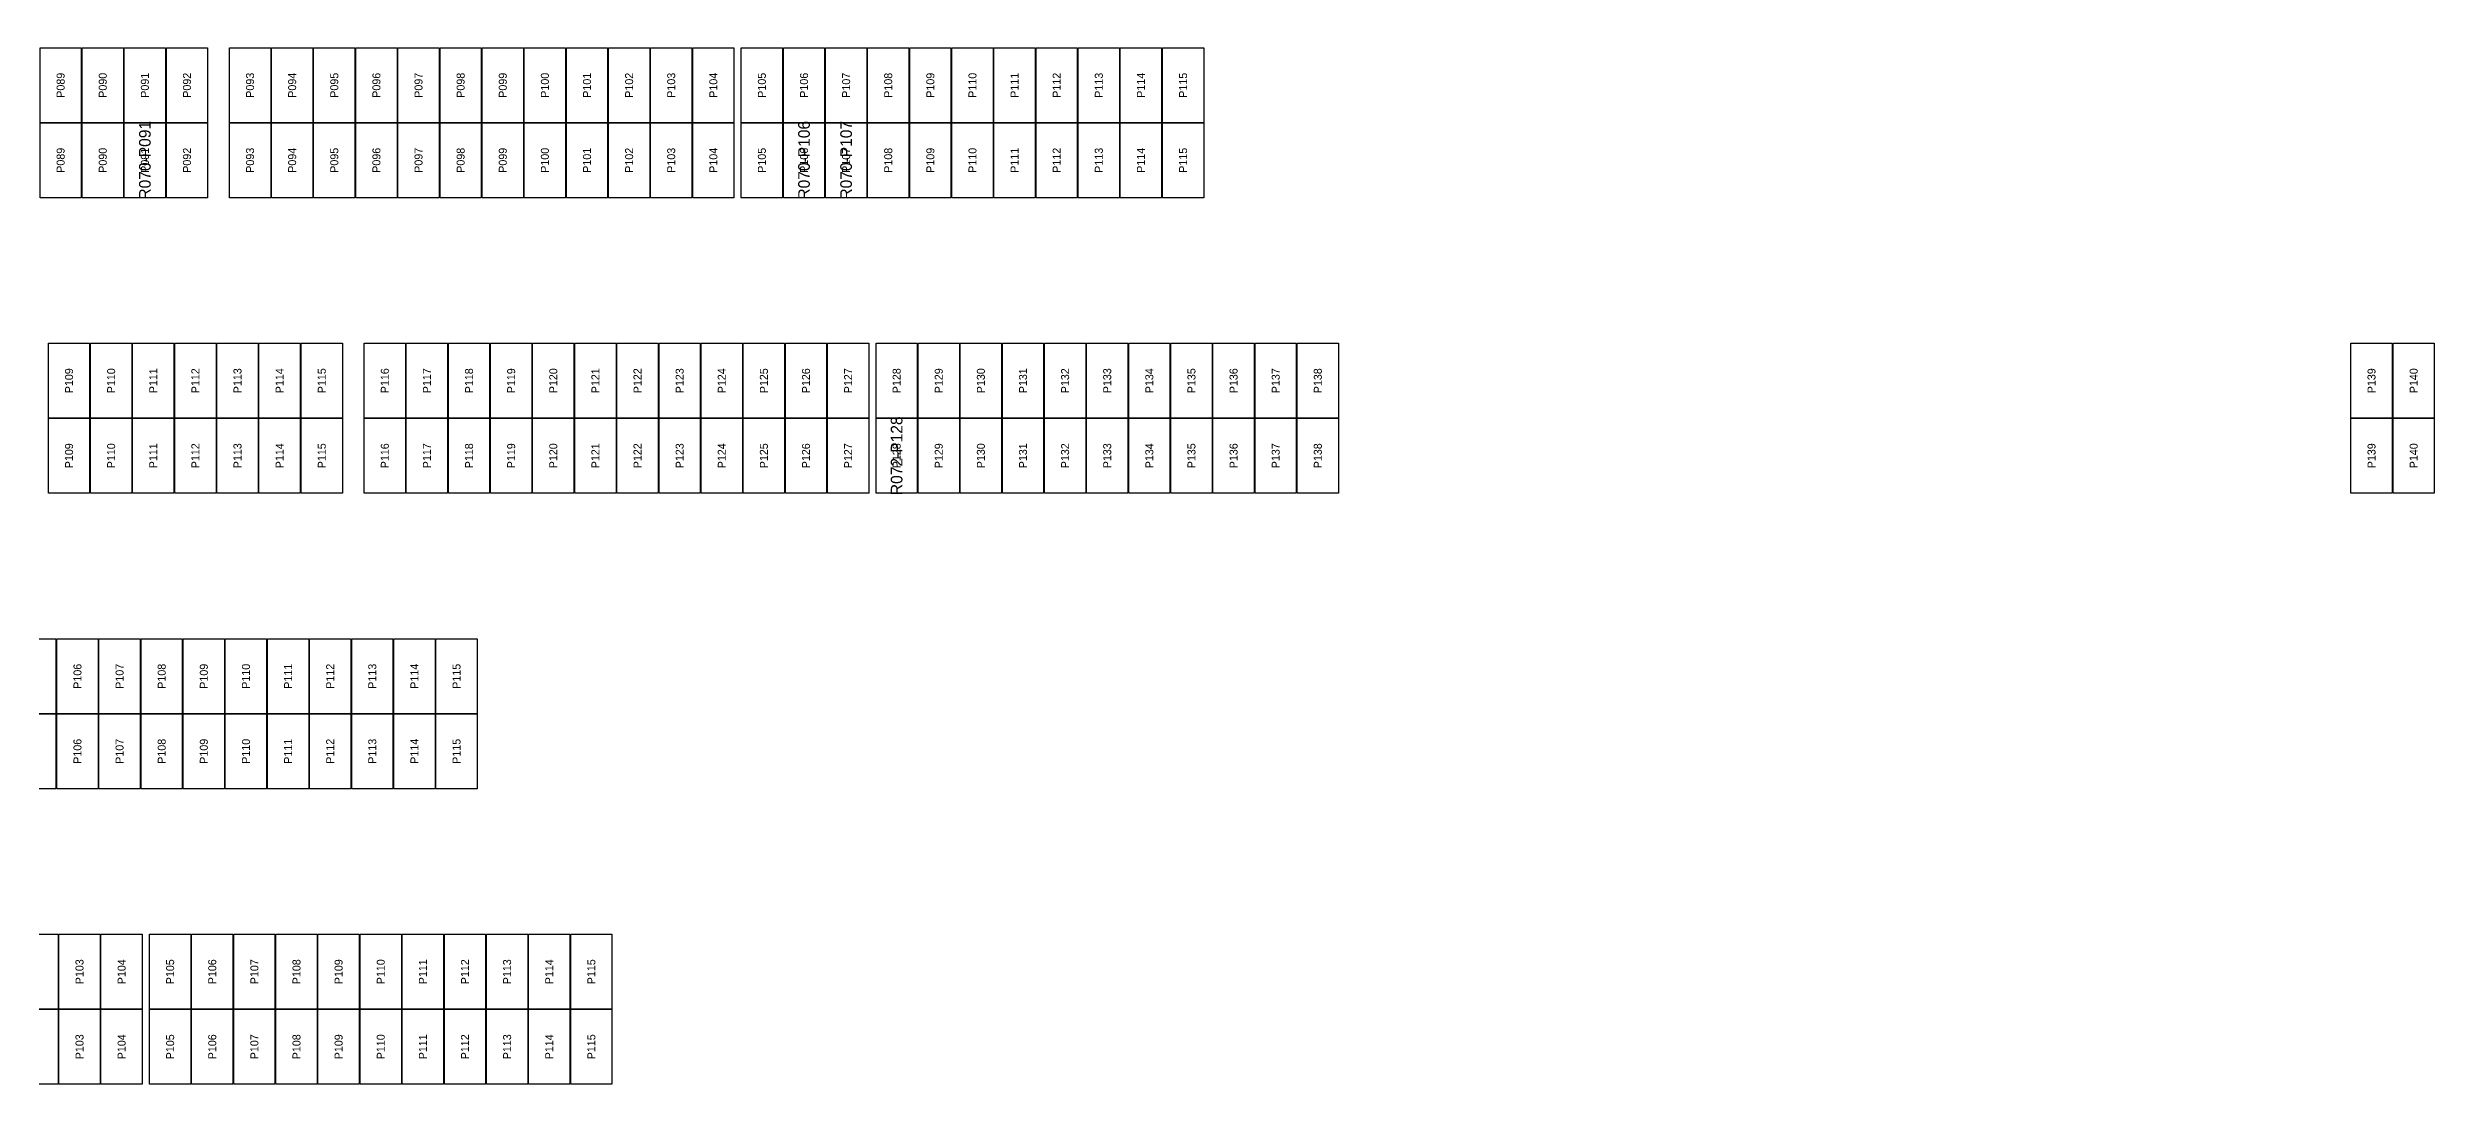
# Model space of a CAD drawing. Extents: x 296295 to 296770, y 651564 to 652121.
# Drawn here: x 296634.1 to 296699.7, y 651816 to 651844.5 of the extents above; entities that cross this region are included whole.
import ezdxf
from ezdxf.enums import TextEntityAlignment as Align

# ---------------------------------------------------------------- set-up
doc = ezdxf.new("R2010")
doc.units = 0

msp = doc.modelspace()

# ---------------------------------------------------------------- linework, layer by layer
at = {"layer": 'DEFECTIVE_PANELS'}
for points in [[(296636.196, 651842.464), (296637.33, 651842.464), (296637.33, 651840.401), (296636.196, 651840.401)], [(296654.318, 651842.464), (296655.452, 651842.464), (296655.452, 651840.401), (296654.318, 651840.401)], [(296655.476, 651842.464), (296656.61, 651842.464), (296656.61, 651840.401), (296655.476, 651840.401)], [(296656.865, 651834.338), (296657.999, 651834.338), (296657.999, 651832.275), (296656.865, 651832.275)]]:
    msp.add_lwpolyline(points, close=True, dxfattribs=at)
at = {"layer": 'PANELS_MASTER'}
for points in [[(296633.88, 651844.527), (296635.014, 651844.527), (296635.014, 651842.464), (296633.88, 651842.464)], [(296635.038, 651844.527), (296636.172, 651844.527), (296636.172, 651842.464), (296635.038, 651842.464)], [(296636.196, 651844.527), (296637.33, 651844.527), (296637.33, 651842.464), (296636.196, 651842.464)], [(296637.354, 651844.527), (296638.488, 651844.527), (296638.488, 651842.464), (296637.354, 651842.464)], [(296639.088, 651844.527), (296640.222, 651844.527), (296640.222, 651842.464), (296639.088, 651842.464)], [(296640.246, 651844.527), (296641.38, 651844.527), (296641.38, 651842.464), (296640.246, 651842.464)], [(296641.404, 651844.527), (296642.538, 651844.527), (296642.538, 651842.464), (296641.404, 651842.464)], [(296642.562, 651844.527), (296643.696, 651844.527), (296643.696, 651842.464), (296642.562, 651842.464)], [(296643.72, 651844.527), (296644.854, 651844.527), (296644.854, 651842.464), (296643.72, 651842.464)], [(296644.878, 651844.527), (296646.012, 651844.527), (296646.012, 651842.464), (296644.878, 651842.464)], [(296646.036, 651844.527), (296647.17, 651844.527), (296647.17, 651842.464), (296646.036, 651842.464)], [(296647.194, 651844.527), (296648.328, 651844.527), (296648.328, 651842.464), (296647.194, 651842.464)], [(296648.352, 651844.527), (296649.486, 651844.527), (296649.486, 651842.464), (296648.352, 651842.464)], [(296649.51, 651844.527), (296650.644, 651844.527), (296650.644, 651842.464), (296649.51, 651842.464)], [(296650.668, 651844.527), (296651.802, 651844.527), (296651.802, 651842.464), (296650.668, 651842.464)], [(296651.826, 651844.527), (296652.96, 651844.527), (296652.96, 651842.464), (296651.826, 651842.464)], [(296653.16, 651844.527), (296654.294, 651844.527), (296654.294, 651842.464), (296653.16, 651842.464)], [(296654.318, 651844.527), (296655.452, 651844.527), (296655.452, 651842.464), (296654.318, 651842.464)], [(296655.476, 651844.527), (296656.61, 651844.527), (296656.61, 651842.464), (296655.476, 651842.464)], [(296656.634, 651844.527), (296657.768, 651844.527), (296657.768, 651842.464), (296656.634, 651842.464)], [(296657.792, 651844.527), (296658.926, 651844.527), (296658.926, 651842.464), (296657.792, 651842.464)], [(296658.95, 651844.527), (296660.084, 651844.527), (296660.084, 651842.464), (296658.95, 651842.464)], [(296660.108, 651844.527), (296661.242, 651844.527), (296661.242, 651842.464), (296660.108, 651842.464)], [(296661.266, 651844.527), (296662.4, 651844.527), (296662.4, 651842.464), (296661.266, 651842.464)], [(296662.424, 651844.527), (296663.558, 651844.527), (296663.558, 651842.464), (296662.424, 651842.464)], [(296663.582, 651844.527), (296664.716, 651844.527), (296664.716, 651842.464), (296663.582, 651842.464)], [(296664.74, 651844.527), (296665.874, 651844.527), (296665.874, 651842.464), (296664.74, 651842.464)], [(296633.88, 651842.464), (296635.014, 651842.464), (296635.014, 651840.401), (296633.88, 651840.401)], [(296635.038, 651842.464), (296636.172, 651842.464), (296636.172, 651840.401), (296635.038, 651840.401)], [(296637.354, 651842.464), (296638.488, 651842.464), (296638.488, 651840.401), (296637.354, 651840.401)], [(296639.088, 651842.464), (296640.222, 651842.464), (296640.222, 651840.401), (296639.088, 651840.401)], [(296640.246, 651842.464), (296641.38, 651842.464), (296641.38, 651840.401), (296640.246, 651840.401)], [(296641.404, 651842.464), (296642.538, 651842.464), (296642.538, 651840.401), (296641.404, 651840.401)], [(296642.562, 651842.464), (296643.696, 651842.464), (296643.696, 651840.401), (296642.562, 651840.401)], [(296643.72, 651842.464), (296644.854, 651842.464), (296644.854, 651840.401), (296643.72, 651840.401)], [(296644.878, 651842.464), (296646.012, 651842.464), (296646.012, 651840.401), (296644.878, 651840.401)], [(296646.036, 651842.464), (296647.17, 651842.464), (296647.17, 651840.401), (296646.036, 651840.401)], [(296647.194, 651842.464), (296648.328, 651842.464), (296648.328, 651840.401), (296647.194, 651840.401)], [(296648.352, 651842.464), (296649.486, 651842.464), (296649.486, 651840.401), (296648.352, 651840.401)], [(296649.51, 651842.464), (296650.644, 651842.464), (296650.644, 651840.401), (296649.51, 651840.401)], [(296650.668, 651842.464), (296651.802, 651842.464), (296651.802, 651840.401), (296650.668, 651840.401)], [(296651.826, 651842.464), (296652.96, 651842.464), (296652.96, 651840.401), (296651.826, 651840.401)], [(296653.16, 651842.464), (296654.294, 651842.464), (296654.294, 651840.401), (296653.16, 651840.401)], [(296656.634, 651842.464), (296657.768, 651842.464), (296657.768, 651840.401), (296656.634, 651840.401)], [(296657.792, 651842.464), (296658.926, 651842.464), (296658.926, 651840.401), (296657.792, 651840.401)], [(296658.95, 651842.464), (296660.084, 651842.464), (296660.084, 651840.401), (296658.95, 651840.401)], [(296660.108, 651842.464), (296661.242, 651842.464), (296661.242, 651840.401), (296660.108, 651840.401)], [(296661.266, 651842.464), (296662.4, 651842.464), (296662.4, 651840.401), (296661.266, 651840.401)], [(296662.424, 651842.464), (296663.558, 651842.464), (296663.558, 651840.401), (296662.424, 651840.401)], [(296663.582, 651842.464), (296664.716, 651842.464), (296664.716, 651840.401), (296663.582, 651840.401)], [(296664.74, 651842.464), (296665.874, 651842.464), (296665.874, 651840.401), (296664.74, 651840.401)], [(296634.111, 651836.401), (296635.245, 651836.401), (296635.245, 651834.338), (296634.111, 651834.338)], [(296635.269, 651836.401), (296636.403, 651836.401), (296636.403, 651834.338), (296635.269, 651834.338)], [(296636.427, 651836.401), (296637.561, 651836.401), (296637.561, 651834.338), (296636.427, 651834.338)], [(296637.585, 651836.401), (296638.719, 651836.401), (296638.719, 651834.338), (296637.585, 651834.338)], [(296638.743, 651836.401), (296639.877, 651836.401), (296639.877, 651834.338), (296638.743, 651834.338)], [(296639.901, 651836.401), (296641.035, 651836.401), (296641.035, 651834.338), (296639.901, 651834.338)], [(296641.059, 651836.401), (296642.193, 651836.401), (296642.193, 651834.338), (296641.059, 651834.338)], [(296642.793, 651836.401), (296643.927, 651836.401), (296643.927, 651834.338), (296642.793, 651834.338)], [(296643.951, 651836.401), (296645.085, 651836.401), (296645.085, 651834.338), (296643.951, 651834.338)], [(296645.109, 651836.401), (296646.243, 651836.401), (296646.243, 651834.338), (296645.109, 651834.338)], [(296646.267, 651836.401), (296647.401, 651836.401), (296647.401, 651834.338), (296646.267, 651834.338)], [(296647.425, 651836.401), (296648.559, 651836.401), (296648.559, 651834.338), (296647.425, 651834.338)], [(296648.583, 651836.401), (296649.717, 651836.401), (296649.717, 651834.338), (296648.583, 651834.338)], [(296649.741, 651836.401), (296650.875, 651836.401), (296650.875, 651834.338), (296649.741, 651834.338)], [(296650.899, 651836.401), (296652.033, 651836.401), (296652.033, 651834.338), (296650.899, 651834.338)], [(296652.057, 651836.401), (296653.191, 651836.401), (296653.191, 651834.338), (296652.057, 651834.338)], [(296653.215, 651836.401), (296654.349, 651836.401), (296654.349, 651834.338), (296653.215, 651834.338)], [(296654.373, 651836.401), (296655.507, 651836.401), (296655.507, 651834.338), (296654.373, 651834.338)], [(296655.531, 651836.401), (296656.665, 651836.401), (296656.665, 651834.338), (296655.531, 651834.338)], [(296656.865, 651836.401), (296657.999, 651836.401), (296657.999, 651834.338), (296656.865, 651834.338)], [(296658.023, 651836.401), (296659.157, 651836.401), (296659.157, 651834.338), (296658.023, 651834.338)], [(296659.181, 651836.401), (296660.315, 651836.401), (296660.315, 651834.338), (296659.181, 651834.338)], [(296660.339, 651836.401), (296661.473, 651836.401), (296661.473, 651834.338), (296660.339, 651834.338)], [(296661.497, 651836.401), (296662.631, 651836.401), (296662.631, 651834.338), (296661.497, 651834.338)], [(296662.655, 651836.401), (296663.789, 651836.401), (296663.789, 651834.338), (296662.655, 651834.338)], [(296663.813, 651836.401), (296664.947, 651836.401), (296664.947, 651834.338), (296663.813, 651834.338)], [(296664.971, 651836.401), (296666.105, 651836.401), (296666.105, 651834.338), (296664.971, 651834.338)], [(296666.129, 651836.401), (296667.263, 651836.401), (296667.263, 651834.338), (296666.129, 651834.338)], [(296667.287, 651836.401), (296668.421, 651836.401), (296668.421, 651834.338), (296667.287, 651834.338)], [(296668.445, 651836.401), (296669.579, 651836.401), (296669.579, 651834.338), (296668.445, 651834.338)], [(296697.416, 651836.401), (296698.55, 651836.401), (296698.55, 651834.338), (296697.416, 651834.338)], [(296698.574, 651836.401), (296699.708, 651836.401), (296699.708, 651834.338), (296698.574, 651834.338)], [(296634.111, 651834.338), (296635.245, 651834.338), (296635.245, 651832.275), (296634.111, 651832.275)], [(296635.269, 651834.338), (296636.403, 651834.338), (296636.403, 651832.275), (296635.269, 651832.275)], [(296636.427, 651834.338), (296637.561, 651834.338), (296637.561, 651832.275), (296636.427, 651832.275)], [(296637.585, 651834.338), (296638.719, 651834.338), (296638.719, 651832.275), (296637.585, 651832.275)], [(296638.743, 651834.338), (296639.877, 651834.338), (296639.877, 651832.275), (296638.743, 651832.275)], [(296639.901, 651834.338), (296641.035, 651834.338), (296641.035, 651832.275), (296639.901, 651832.275)], [(296641.059, 651834.338), (296642.193, 651834.338), (296642.193, 651832.275), (296641.059, 651832.275)], [(296642.793, 651834.338), (296643.927, 651834.338), (296643.927, 651832.275), (296642.793, 651832.275)], [(296643.951, 651834.338), (296645.085, 651834.338), (296645.085, 651832.275), (296643.951, 651832.275)], [(296645.109, 651834.338), (296646.243, 651834.338), (296646.243, 651832.275), (296645.109, 651832.275)], [(296646.267, 651834.338), (296647.401, 651834.338), (296647.401, 651832.275), (296646.267, 651832.275)], [(296647.425, 651834.338), (296648.559, 651834.338), (296648.559, 651832.275), (296647.425, 651832.275)], [(296648.583, 651834.338), (296649.717, 651834.338), (296649.717, 651832.275), (296648.583, 651832.275)], [(296649.741, 651834.338), (296650.875, 651834.338), (296650.875, 651832.275), (296649.741, 651832.275)], [(296650.899, 651834.338), (296652.033, 651834.338), (296652.033, 651832.275), (296650.899, 651832.275)], [(296652.057, 651834.338), (296653.191, 651834.338), (296653.191, 651832.275), (296652.057, 651832.275)], [(296653.215, 651834.338), (296654.349, 651834.338), (296654.349, 651832.275), (296653.215, 651832.275)], [(296654.373, 651834.338), (296655.507, 651834.338), (296655.507, 651832.275), (296654.373, 651832.275)], [(296655.531, 651834.338), (296656.665, 651834.338), (296656.665, 651832.275), (296655.531, 651832.275)], [(296658.023, 651834.338), (296659.157, 651834.338), (296659.157, 651832.275), (296658.023, 651832.275)], [(296659.181, 651834.338), (296660.315, 651834.338), (296660.315, 651832.275), (296659.181, 651832.275)], [(296660.339, 651834.338), (296661.473, 651834.338), (296661.473, 651832.275), (296660.339, 651832.275)], [(296661.497, 651834.338), (296662.631, 651834.338), (296662.631, 651832.275), (296661.497, 651832.275)], [(296662.655, 651834.338), (296663.789, 651834.338), (296663.789, 651832.275), (296662.655, 651832.275)], [(296663.813, 651834.338), (296664.947, 651834.338), (296664.947, 651832.275), (296663.813, 651832.275)], [(296664.971, 651834.338), (296666.105, 651834.338), (296666.105, 651832.275), (296664.971, 651832.275)], [(296666.129, 651834.338), (296667.263, 651834.338), (296667.263, 651832.275), (296666.129, 651832.275)], [(296667.287, 651834.338), (296668.421, 651834.338), (296668.421, 651832.275), (296667.287, 651832.275)], [(296668.445, 651834.338), (296669.579, 651834.338), (296669.579, 651832.275), (296668.445, 651832.275)], [(296697.416, 651834.338), (296698.55, 651834.338), (296698.55, 651832.275), (296697.416, 651832.275)], [(296698.574, 651834.338), (296699.708, 651834.338), (296699.708, 651832.275), (296698.574, 651832.275)], [(296633.185, 651828.275), (296634.319, 651828.275), (296634.319, 651826.212), (296633.185, 651826.212)], [(296634.343, 651828.275), (296635.477, 651828.275), (296635.477, 651826.212), (296634.343, 651826.212)], [(296635.501, 651828.275), (296636.635, 651828.275), (296636.635, 651826.212), (296635.501, 651826.212)], [(296636.659, 651828.275), (296637.793, 651828.275), (296637.793, 651826.212), (296636.659, 651826.212)], [(296637.817, 651828.275), (296638.951, 651828.275), (296638.951, 651826.212), (296637.817, 651826.212)], [(296638.975, 651828.275), (296640.109, 651828.275), (296640.109, 651826.212), (296638.975, 651826.212)], [(296640.133, 651828.275), (296641.267, 651828.275), (296641.267, 651826.212), (296640.133, 651826.212)], [(296641.291, 651828.275), (296642.425, 651828.275), (296642.425, 651826.212), (296641.291, 651826.212)], [(296642.449, 651828.275), (296643.583, 651828.275), (296643.583, 651826.212), (296642.449, 651826.212)], [(296643.607, 651828.275), (296644.741, 651828.275), (296644.741, 651826.212), (296643.607, 651826.212)], [(296644.765, 651828.275), (296645.899, 651828.275), (296645.899, 651826.212), (296644.765, 651826.212)], [(296633.185, 651826.212), (296634.319, 651826.212), (296634.319, 651824.149), (296633.185, 651824.149)], [(296634.343, 651826.212), (296635.477, 651826.212), (296635.477, 651824.149), (296634.343, 651824.149)], [(296635.501, 651826.212), (296636.635, 651826.212), (296636.635, 651824.149), (296635.501, 651824.149)], [(296636.659, 651826.212), (296637.793, 651826.212), (296637.793, 651824.149), (296636.659, 651824.149)], [(296637.817, 651826.212), (296638.951, 651826.212), (296638.951, 651824.149), (296637.817, 651824.149)], [(296638.975, 651826.212), (296640.109, 651826.212), (296640.109, 651824.149), (296638.975, 651824.149)], [(296640.133, 651826.212), (296641.267, 651826.212), (296641.267, 651824.149), (296640.133, 651824.149)], [(296641.291, 651826.212), (296642.425, 651826.212), (296642.425, 651824.149), (296641.291, 651824.149)], [(296642.449, 651826.212), (296643.583, 651826.212), (296643.583, 651824.149), (296642.449, 651824.149)], [(296643.607, 651826.212), (296644.741, 651826.212), (296644.741, 651824.149), (296643.607, 651824.149)], [(296644.765, 651826.212), (296645.899, 651826.212), (296645.899, 651824.149), (296644.765, 651824.149)], [(296633.241, 651820.149), (296634.375, 651820.149), (296634.375, 651818.086), (296633.241, 651818.086)], [(296634.399, 651820.149), (296635.533, 651820.149), (296635.533, 651818.086), (296634.399, 651818.086)], [(296635.557, 651820.149), (296636.691, 651820.149), (296636.691, 651818.086), (296635.557, 651818.086)], [(296636.891, 651820.149), (296638.025, 651820.149), (296638.025, 651818.086), (296636.891, 651818.086)], [(296638.049, 651820.149), (296639.183, 651820.149), (296639.183, 651818.086), (296638.049, 651818.086)], [(296639.207, 651820.149), (296640.341, 651820.149), (296640.341, 651818.086), (296639.207, 651818.086)], [(296640.365, 651820.149), (296641.499, 651820.149), (296641.499, 651818.086), (296640.365, 651818.086)], [(296641.523, 651820.149), (296642.657, 651820.149), (296642.657, 651818.086), (296641.523, 651818.086)], [(296642.681, 651820.149), (296643.815, 651820.149), (296643.815, 651818.086), (296642.681, 651818.086)], [(296643.839, 651820.149), (296644.973, 651820.149), (296644.973, 651818.086), (296643.839, 651818.086)], [(296644.997, 651820.149), (296646.131, 651820.149), (296646.131, 651818.086), (296644.997, 651818.086)], [(296646.155, 651820.149), (296647.289, 651820.149), (296647.289, 651818.086), (296646.155, 651818.086)], [(296647.313, 651820.149), (296648.447, 651820.149), (296648.447, 651818.086), (296647.313, 651818.086)], [(296648.471, 651820.149), (296649.605, 651820.149), (296649.605, 651818.086), (296648.471, 651818.086)], [(296633.241, 651818.086), (296634.375, 651818.086), (296634.375, 651816.023), (296633.241, 651816.023)], [(296634.399, 651818.086), (296635.533, 651818.086), (296635.533, 651816.023), (296634.399, 651816.023)], [(296635.557, 651818.086), (296636.691, 651818.086), (296636.691, 651816.023), (296635.557, 651816.023)], [(296636.891, 651818.086), (296638.025, 651818.086), (296638.025, 651816.023), (296636.891, 651816.023)], [(296638.049, 651818.086), (296639.183, 651818.086), (296639.183, 651816.023), (296638.049, 651816.023)], [(296639.207, 651818.086), (296640.341, 651818.086), (296640.341, 651816.023), (296639.207, 651816.023)], [(296640.365, 651818.086), (296641.499, 651818.086), (296641.499, 651816.023), (296640.365, 651816.023)], [(296641.523, 651818.086), (296642.657, 651818.086), (296642.657, 651816.023), (296641.523, 651816.023)], [(296642.681, 651818.086), (296643.815, 651818.086), (296643.815, 651816.023), (296642.681, 651816.023)], [(296643.839, 651818.086), (296644.973, 651818.086), (296644.973, 651816.023), (296643.839, 651816.023)], [(296644.997, 651818.086), (296646.131, 651818.086), (296646.131, 651816.023), (296644.997, 651816.023)], [(296646.155, 651818.086), (296647.289, 651818.086), (296647.289, 651816.023), (296646.155, 651816.023)], [(296647.313, 651818.086), (296648.447, 651818.086), (296648.447, 651816.023), (296647.313, 651816.023)], [(296648.471, 651818.086), (296649.605, 651818.086), (296649.605, 651816.023), (296648.471, 651816.023)]]:
    msp.add_lwpolyline(points, close=True, dxfattribs=at)

# ---------------------------------------------------------------- texts
at = {"layer": 'DEFECT_LABELS'}
for s, p in [('R070-P091', (296636.763, 651841.432)), ('R070-P106', (296654.885, 651841.432)), ('R070-P107', (296656.043, 651841.432)), ('R072-P128', (296657.432, 651833.306))]:
    msp.add_text(s, height=0.32, rotation=90, dxfattribs=at).set_placement(p, align=Align.MIDDLE_CENTER)
at = {"layer": 'PANEL_POSITION'}
for s, p in [('P089', (296634.447, 651843.495)), ('P090', (296635.605, 651843.495)), ('P091', (296636.763, 651843.495)), ('P092', (296637.921, 651843.495)), ('P093', (296639.655, 651843.495)), ('P094', (296640.813, 651843.495)), ('P095', (296641.971, 651843.495)), ('P096', (296643.129, 651843.495)), ('P097', (296644.287, 651843.495)), ('P098', (296645.445, 651843.495)), ('P099', (296646.603, 651843.495)), ('P100', (296647.761, 651843.495)), ('P101', (296648.919, 651843.495)), ('P102', (296650.077, 651843.495)), ('P103', (296651.235, 651843.495)), ('P104', (296652.393, 651843.495)), ('P105', (296653.727, 651843.495)), ('P106', (296654.885, 651843.495)), ('P107', (296656.043, 651843.495)), ('P108', (296657.201, 651843.495)), ('P109', (296658.359, 651843.495)), ('P110', (296659.517, 651843.495)), ('P111', (296660.675, 651843.495)), ('P112', (296661.833, 651843.495)), ('P113', (296662.991, 651843.495)), ('P114', (296664.149, 651843.495)), ('P115', (296665.307, 651843.495)), ('P089', (296634.447, 651841.432)), ('P090', (296635.605, 651841.432)), ('P091', (296636.763, 651841.432)), ('P092', (296637.921, 651841.432)), ('P093', (296639.655, 651841.432)), ('P094', (296640.813, 651841.432)), ('P095', (296641.971, 651841.432)), ('P096', (296643.129, 651841.432)), ('P097', (296644.287, 651841.432)), ('P098', (296645.445, 651841.432)), ('P099', (296646.603, 651841.432)), ('P100', (296647.761, 651841.432)), ('P101', (296648.919, 651841.432)), ('P102', (296650.077, 651841.432)), ('P103', (296651.235, 651841.432)), ('P104', (296652.393, 651841.432)), ('P105', (296653.727, 651841.432)), ('P106', (296654.885, 651841.432)), ('P107', (296656.043, 651841.432)), ('P108', (296657.201, 651841.432)), ('P109', (296658.359, 651841.432)), ('P110', (296659.517, 651841.432)), ('P111', (296660.675, 651841.432)), ('P112', (296661.833, 651841.432)), ('P113', (296662.991, 651841.432)), ('P114', (296664.149, 651841.432)), ('P115', (296665.307, 651841.432)), ('P109', (296634.678, 651835.369)), ('P110', (296635.836, 651835.369)), ('P111', (296636.994, 651835.369)), ('P112', (296638.152, 651835.369)), ('P113', (296639.31, 651835.369)), ('P114', (296640.468, 651835.369)), ('P115', (296641.626, 651835.369)), ('P116', (296643.36, 651835.369)), ('P117', (296644.518, 651835.369)), ('P118', (296645.676, 651835.369)), ('P119', (296646.834, 651835.369)), ('P120', (296647.992, 651835.369)), ('P121', (296649.15, 651835.369)), ('P122', (296650.308, 651835.369)), ('P123', (296651.466, 651835.369)), ('P124', (296652.624, 651835.369)), ('P125', (296653.782, 651835.369)), ('P126', (296654.94, 651835.369)), ('P127', (296656.098, 651835.369)), ('P128', (296657.432, 651835.369)), ('P129', (296658.59, 651835.369)), ('P130', (296659.748, 651835.369)), ('P131', (296660.906, 651835.369)), ('P132', (296662.064, 651835.369)), ('P133', (296663.222, 651835.369)), ('P134', (296664.38, 651835.369)), ('P135', (296665.538, 651835.369)), ('P136', (296666.696, 651835.369)), ('P137', (296667.854, 651835.369)), ('P138', (296669.012, 651835.369)), ('P139', (296697.983, 651835.369)), ('P140', (296699.141, 651835.369)), ('P109', (296634.678, 651833.306)), ('P110', (296635.836, 651833.306)), ('P111', (296636.994, 651833.306)), ('P112', (296638.152, 651833.306)), ('P113', (296639.31, 651833.306)), ('P114', (296640.468, 651833.306)), ('P115', (296641.626, 651833.306)), ('P116', (296643.36, 651833.306)), ('P117', (296644.518, 651833.306)), ('P118', (296645.676, 651833.306)), ('P119', (296646.834, 651833.306)), ('P120', (296647.992, 651833.306)), ('P121', (296649.15, 651833.306)), ('P122', (296650.308, 651833.306)), ('P123', (296651.466, 651833.306)), ('P124', (296652.624, 651833.306)), ('P125', (296653.782, 651833.306)), ('P126', (296654.94, 651833.306)), ('P127', (296656.098, 651833.306)), ('P128', (296657.432, 651833.306)), ('P129', (296658.59, 651833.306)), ('P130', (296659.748, 651833.306)), ('P131', (296660.906, 651833.306)), ('P132', (296662.064, 651833.306)), ('P133', (296663.222, 651833.306)), ('P134', (296664.38, 651833.306)), ('P135', (296665.538, 651833.306)), ('P136', (296666.696, 651833.306)), ('P137', (296667.854, 651833.306)), ('P138', (296669.012, 651833.306)), ('P139', (296697.983, 651833.306)), ('P140', (296699.141, 651833.306)), ('P106', (296634.91, 651827.243)), ('P107', (296636.068, 651827.243)), ('P108', (296637.226, 651827.243)), ('P109', (296638.384, 651827.243)), ('P110', (296639.542, 651827.243)), ('P111', (296640.7, 651827.243)), ('P112', (296641.858, 651827.243)), ('P113', (296643.016, 651827.243)), ('P114', (296644.174, 651827.243)), ('P115', (296645.332, 651827.243)), ('P106', (296634.91, 651825.18)), ('P107', (296636.068, 651825.18)), ('P108', (296637.226, 651825.18)), ('P109', (296638.384, 651825.18)), ('P110', (296639.542, 651825.18)), ('P111', (296640.7, 651825.18)), ('P112', (296641.858, 651825.18)), ('P113', (296643.016, 651825.18)), ('P114', (296644.174, 651825.18)), ('P115', (296645.332, 651825.18)), ('P103', (296634.966, 651819.117)), ('P104', (296636.124, 651819.117)), ('P105', (296637.458, 651819.117)), ('P106', (296638.616, 651819.117)), ('P107', (296639.774, 651819.117)), ('P108', (296640.932, 651819.117)), ('P109', (296642.09, 651819.117)), ('P110', (296643.248, 651819.117)), ('P111', (296644.406, 651819.117)), ('P112', (296645.564, 651819.117)), ('P113', (296646.722, 651819.117)), ('P114', (296647.88, 651819.117)), ('P115', (296649.038, 651819.117)), ('P103', (296634.966, 651817.054)), ('P104', (296636.124, 651817.054)), ('P105', (296637.458, 651817.054)), ('P106', (296638.616, 651817.054)), ('P107', (296639.774, 651817.054)), ('P108', (296640.932, 651817.054)), ('P109', (296642.09, 651817.054)), ('P110', (296643.248, 651817.054)), ('P111', (296644.406, 651817.054)), ('P112', (296645.564, 651817.054)), ('P113', (296646.722, 651817.054)), ('P114', (296647.88, 651817.054)), ('P115', (296649.038, 651817.054))]:
    msp.add_text(s, height=0.22, rotation=90, dxfattribs=at).set_placement(p, align=Align.MIDDLE_CENTER)

doc.saveas('drawing.dxf')
